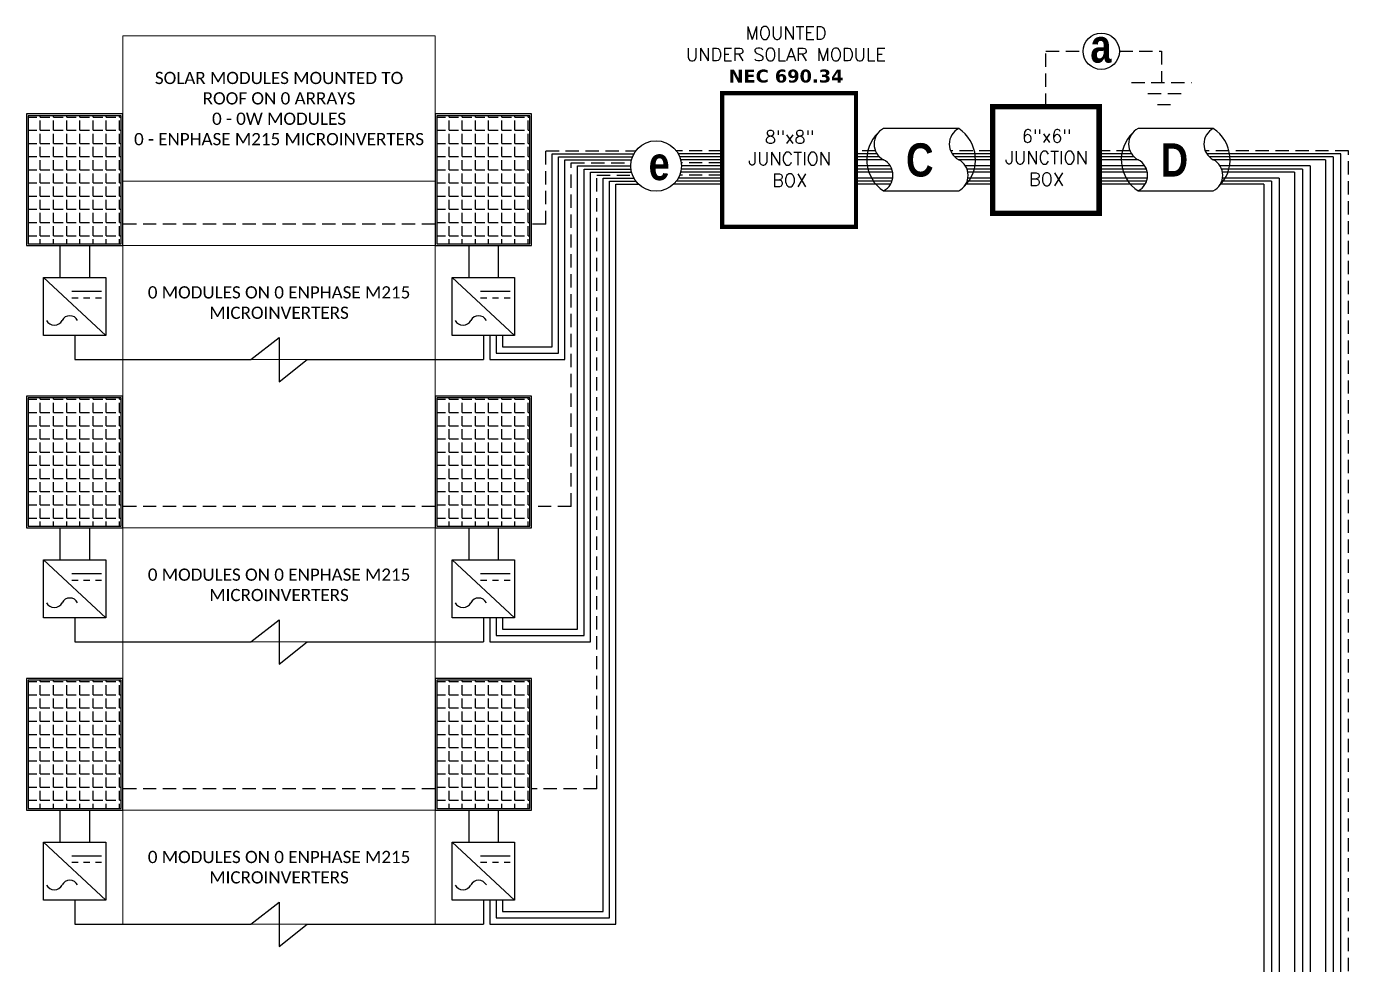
# Model space of a CAD drawing. Header units: feet. Extents: x 23351 to 24150, y 16086 to 16599.
# Drawn here: x 23776.6 to 24150, y 16334 to 16599 of the extents above; entities that cross this region are included whole.
import ezdxf

# ---------------------------------------------------------------- set-up
doc = ezdxf.new("R2010")
doc.units = ezdxf.units.FT
doc.header["$MEASUREMENT"] = 0
doc.linetypes.add('HIDDEN', pattern=[0.375, 0.25, -0.125])
doc.layers.add('TEXT', color=7, linetype='Continuous')
doc.layers.add('Z - TITLEBLOCK TXT', color=7, linetype='Continuous')
doc.styles.add('ONE LINE TXT', font='techb___.ttf')
doc.styles.get("Standard").update_dxf_attribs({"font": 'simplex.shx'})

# ---------------------------------------------------------------- blocks, each defined once
blk = doc.blocks.new('*T25')
at = {"layer": 'Defpoints', "color": 8, "linetype": 'ByBlock', "lineweight": 0, "transparency": 16777216}
for p, q in [((0, 0), (88.16, 0)), ((0, 0), (0, -250.97)), ((88.16, 0), (88.16, -250.97)), ((0, -41.08), (88.16, -41.08)), ((0, -59.24), (88.16, -59.24)), ((0, -91.46), (88.16, -91.46)), ((0, -138.99), (88.16, -138.99)), ((0, -171.21), (88.16, -171.21)), ((0, -218.74), (88.16, -218.74)), ((0, -250.97), (88.16, -250.97))]:
    blk.add_line(p, q, dxfattribs=at)
at = {"color": 0, "linetype": 'Continuous', "transparency": 16777216, "char_height": 3.4544, "width": 83.574, "attachment_point": 5}
for s, insert in [('{\\fCalibri|b0|i0|c0;SOLAR MODULES MOUNTED TO ROOF ON 0 ARRAYS^J0 - 0W MODULES^J0 - ENPHASE M215 MICROINVERTERS', (44.08, -20.54)), ('{\\fCalibri|b0|i0|c0;', (44.08, -50.16)), ('{\\fCalibri|b0|i0|c0;0 MODULES ON 0 ENPHASE M215 MICROINVERTERS', (44.08, -75.35)), ('{\\fCalibri|b0|i0|c0;', (44.08, -115.23)), ('{\\fCalibri|b0|i0|c0;0 MODULES ON 0 ENPHASE M215 MICROINVERTERS', (44.08, -155.1)), ('{\\fCalibri|b0|i0|c0;', (44.08, -194.98)), ('{\\fCalibri|b0|i0|c0;0 MODULES ON 0 ENPHASE M215 MICROINVERTERS', (44.08, -234.86))]:
    blk.add_mtext(s, dxfattribs=dict(at, insert=insert))
blk = doc.blocks.new('8x8box')
at = {"lineweight": 50, "const_width": 1.19}
blk.add_lwpolyline([(37.78, 0), (0, 0), (0, 37.78), (37.78, 37.78)], close=True, dxfattribs=at)
at = {"color": 1, "char_height": 3.6576, "attachment_point": 5}
for s, width, insert in [(' \\PMOUNTED \\PUNDER SOLAR MODULE\\P{\\fVerdana|b1|i0|c0|p34;NEC 690.34}', 73.0127, (18.01, 51.7)), ('8"x8"  JUNCTION BOX ', 0.4767, (19.03, 19.26))]:
    blk.add_mtext_dynamic_manual_height_columns(s, width=width, gutter_width=7.17, heights=[0], dxfattribs=dict(at, insert=insert))
blk = doc.blocks.new('6x6box')
at = {"lineweight": 50, "const_width": 1.53}
blk.add_lwpolyline([(30.1, 0), (0, 0), (0, 30.1), (30.1, 30.1)], close=True, dxfattribs=at)
at = {"color": 1, "insert": (15.24, 15.71), "char_height": 3.6576, "width": 0.4767, "attachment_point": 5}
blk.add_mtext('6"x6"  JUNCTION BOX  ', dxfattribs=at)

msp = doc.modelspace()

# ---------------------------------------------------------------- hatches: boundary and pattern name
at = {"linetype": 'Continuous'}
h = msp.add_hatch(dxfattribs=at)
h.set_pattern_fill('ANGLE', color=256, scale=13.54666)
h.set_pattern_definition([(0, (23840.1094, 4555.491), (0, 3.7253315), [2.709332, -1.0159995]), (90, (23840.1094, 4555.491), (-3.7253315, 2e-16), [2.709332, -1.0159995])])
h.paths.add_polyline_path([(23777.1, 16573.79), (23777.1, 16537.61), (23803.34, 16537.61), (23803.34, 16573.79)])
h = msp.add_hatch(dxfattribs=at)
h.set_pattern_fill('ANGLE', color=256, scale=13.54666)
h.set_pattern_definition([(0, (23955.5293, 4555.491), (0, 3.7253315), [2.709332, -1.0159995]), (90, (23955.5293, 4555.491), (-3.7253315, 2e-16), [2.709332, -1.0159995])])
h.paths.add_polyline_path([(23892.52, 16573.79), (23892.52, 16537.61), (23918.76, 16537.61), (23918.76, 16573.79)])
h = msp.add_hatch(dxfattribs=at)
h.set_pattern_fill('ANGLE', color=256, scale=13.54666)
h.set_pattern_definition([(0, (23840.1094, 4475.7377), (0, 3.7253315), [2.709332, -1.0159995]), (90, (23840.1094, 4475.7377), (-3.7253315, 2e-16), [2.709332, -1.0159995])])
h.paths.add_polyline_path([(23777.1, 16494.04), (23777.1, 16457.85), (23803.34, 16457.85), (23803.34, 16494.04)])
h = msp.add_hatch(dxfattribs=at)
h.set_pattern_fill('ANGLE', color=256, scale=13.54666)
h.set_pattern_definition([(0, (23955.5293, 4475.7377), (0, 3.7253315), [2.709332, -1.0159995]), (90, (23955.5293, 4475.7377), (-3.7253315, 2e-16), [2.709332, -1.0159995])])
h.paths.add_polyline_path([(23892.52, 16494.04), (23892.52, 16457.85), (23918.76, 16457.85), (23918.76, 16494.04)])
h = msp.add_hatch(dxfattribs=at)
h.set_pattern_fill('ANGLE', color=256, scale=13.54666)
h.set_pattern_definition([(0, (23840.1094, 4395.9846), (0, 3.7253315), [2.709332, -1.0159995]), (90, (23840.1094, 4395.9846), (-3.7253315, 2e-16), [2.709332, -1.0159995])])
h.paths.add_polyline_path([(23777.1, 16414.28), (23777.1, 16378.1), (23803.34, 16378.1), (23803.34, 16414.28)])
h = msp.add_hatch(dxfattribs=at)
h.set_pattern_fill('ANGLE', color=256, scale=13.54666)
h.set_pattern_definition([(0, (23955.5293, 4395.9846), (0, 3.7253315), [2.709332, -1.0159995]), (90, (23955.5293, 4395.9846), (-3.7253315, 2e-16), [2.709332, -1.0159995])])
h.paths.add_polyline_path([(23892.52, 16414.28), (23892.52, 16378.1), (23918.76, 16378.1), (23918.76, 16414.28)])

# ---------------------------------------------------------------- linework, layer by layer
at = {"color": 7, "linetype": 'Continuous'}
for p, q in [((24039.87, 16570.16), (24018.62, 16570.16)), ((24111.77, 16570.16), (24090.52, 16570.16)), ((24143.44, 16561.3), (24143.44, 16214.02)), ((24134.74, 16557.86), (24134.74, 16214.02)), ((24018.62, 16552.54), (24039.87, 16552.54)), ((24090.52, 16552.54), (24111.77, 16552.54)), ((24126.04, 16554.42), (24126.04, 16214.02)), ((23797.82, 16524.09), (23789.42, 16524.09)), ((23791.18, 16522.28), (23789.42, 16522.28)), ((23794.5, 16522.28), (23792.74, 16522.28)), ((23797.82, 16522.28), (23796.06, 16522.28)), ((23913.24, 16524.09), (23904.84, 16524.09)), ((23906.6, 16522.28), (23904.84, 16522.28)), ((23909.92, 16522.28), (23908.16, 16522.28)), ((23913.24, 16522.28), (23911.48, 16522.28)), ((23839.97, 16504.87), (23847.93, 16511.14)), ((23847.93, 16511.14), (23847.93, 16498.61)), ((23847.93, 16498.61), (23855.88, 16504.87)), ((23797.82, 16444.34), (23789.42, 16444.34)), ((23913.24, 16444.34), (23904.84, 16444.34)), ((23791.18, 16442.52), (23789.42, 16442.52)), ((23794.5, 16442.52), (23792.74, 16442.52)), ((23797.82, 16442.52), (23796.06, 16442.52)), ((23906.6, 16442.52), (23904.84, 16442.52)), ((23909.92, 16442.52), (23908.16, 16442.52)), ((23913.24, 16442.52), (23911.48, 16442.52)), ((23839.97, 16425.12), (23847.93, 16431.39)), ((23847.93, 16431.39), (23847.93, 16418.86)), ((23847.93, 16418.86), (23855.88, 16425.12)), ((23797.82, 16364.59), (23789.42, 16364.59)), ((23791.18, 16362.77), (23789.42, 16362.77)), ((23794.5, 16362.77), (23792.74, 16362.77)), ((23797.82, 16362.77), (23796.06, 16362.77)), ((23913.24, 16364.59), (23904.84, 16364.59)), ((23906.6, 16362.77), (23904.84, 16362.77)), ((23909.92, 16362.77), (23908.16, 16362.77)), ((23913.24, 16362.77), (23911.48, 16362.77)), ((23839.97, 16345.37), (23847.93, 16351.63)), ((23847.93, 16351.63), (23847.93, 16339.1)), ((23847.93, 16339.1), (23855.88, 16345.37))]:
    msp.add_line(p, q, dxfattribs=at)
at = {"color": 92, "linetype": 'HIDDEN', "ltscale": 15}
for p, q in [((23923.24, 16543.14), (23923.24, 16563.89)), ((23923.24, 16563.89), (23948.71, 16563.89)), ((23973.09, 16563.89), (23960.1, 16563.89)), ((24016.32, 16563.89), (24010.87, 16563.89)), ((24049.44, 16563.89), (24037.57, 16563.89)), ((24088.22, 16563.89), (24079.54, 16563.89)), ((24149.96, 16563.89), (24109.47, 16563.89)), ((24149.96, 16214.02), (24149.96, 16563.89)), ((23930.44, 16560.44), (23947.32, 16560.44)), ((23930.44, 16463.39), (23930.44, 16560.44)), ((23973.09, 16560.44), (23961.49, 16560.44)), ((23937.65, 16557), (23947.75, 16557)), ((23937.65, 16383.64), (23937.65, 16557)), ((23973.09, 16557), (23961.06, 16557)), ((23923.24, 16543.14), (23919.26, 16543.14)), ((23930.44, 16463.39), (23919.26, 16463.39)), ((23937.65, 16383.64), (23919.26, 16383.64))]:
    msp.add_line(p, q, dxfattribs=at)
at = {"color": 253, "linetype": 'Continuous'}
for p, q in [((23925.04, 16508.48), (23925.04, 16563.02)), ((23925.04, 16563.02), (23948.15, 16563.02)), ((23973.09, 16563.02), (23960.66, 16563.02)), ((24016.77, 16563.02), (24010.87, 16563.02)), ((24049.44, 16563.02), (24038.02, 16563.02)), ((24088.68, 16563.02), (24079.54, 16563.02)), ((24147.79, 16563.02), (24109.92, 16563.02)), ((24147.79, 16214.02), (24147.79, 16563.02)), ((23932.25, 16559.58), (23947.26, 16559.58)), ((23932.25, 16428.73), (23932.25, 16559.58)), ((23973.09, 16559.58), (23961.54, 16559.58)), ((24020.53, 16559.58), (24010.87, 16559.58)), ((24049.44, 16559.58), (24041.77, 16559.58)), ((24092.43, 16559.58), (24079.54, 16559.58)), ((24139.09, 16559.58), (24113.68, 16559.58)), ((24139.09, 16559.58), (24139.09, 16214.02)), ((23939.46, 16556.14), (23948.15, 16556.14)), ((23939.46, 16348.97), (23939.46, 16556.14)), ((23973.09, 16556.14), (23960.66, 16556.14)), ((24021.22, 16556.14), (24010.87, 16556.14)), ((24049.44, 16556.14), (24042.47, 16556.14)), ((24093.12, 16556.14), (24079.54, 16556.14)), ((24130.39, 16556.14), (24114.37, 16556.14)), ((24130.39, 16556.14), (24130.39, 16214.02)), ((23911.04, 16508.48), (23925.04, 16508.48)), ((23911.04, 16428.73), (23932.25, 16428.73)), ((23911.04, 16348.97), (23939.46, 16348.97))]:
    msp.add_line(p, q, dxfattribs=at)
at = {"color": 10, "linetype": 'Continuous'}
for p, q in [((23926.84, 16506.68), (23926.84, 16562.16)), ((23926.84, 16562.16), (23947.75, 16562.16)), ((23973.09, 16562.16), (23961.06, 16562.16)), ((24017.49, 16562.16), (24010.87, 16562.16)), ((24049.44, 16562.16), (24038.73, 16562.16)), ((24089.39, 16562.16), (24079.54, 16562.16)), ((24145.61, 16562.16), (24110.64, 16562.16)), ((24145.61, 16562.16), (24145.61, 16214.02)), ((23934.05, 16558.72), (23947.32, 16558.72)), ((23934.05, 16426.92), (23934.05, 16558.72)), ((23973.09, 16558.72), (23961.49, 16558.72)), ((24020.96, 16558.72), (24010.87, 16558.72)), ((24049.44, 16558.72), (24042.2, 16558.72)), ((24092.86, 16558.72), (24079.54, 16558.72)), ((24136.91, 16558.72), (24114.1, 16558.72)), ((24136.91, 16558.72), (24136.91, 16214.02)), ((23941.26, 16555.28), (23948.71, 16555.28)), ((23941.26, 16347.17), (23941.26, 16555.28)), ((23973.09, 16555.28), (23960.1, 16555.28)), ((24021, 16555.28), (24010.87, 16555.28)), ((24049.44, 16555.28), (24042.24, 16555.28)), ((24092.9, 16555.28), (24079.54, 16555.28)), ((24128.21, 16555.28), (24114.15, 16555.28)), ((24128.21, 16555.28), (24128.21, 16214.02)), ((23909.24, 16506.68), (23926.84, 16506.68)), ((23909.24, 16426.92), (23934.05, 16426.92)), ((23909.24, 16347.17), (23941.26, 16347.17))]:
    msp.add_line(p, q, dxfattribs=at)
at = {"linetype": 'Continuous'}
for p, q in [((23928.64, 16504.87), (23928.64, 16561.3)), ((23928.64, 16561.3), (23947.48, 16561.3)), ((23973.09, 16561.3), (23961.33, 16561.3)), ((24018.71, 16561.3), (24010.87, 16561.3)), ((24049.44, 16561.3), (24039.95, 16561.3)), ((24090.61, 16561.3), (24079.54, 16561.3)), ((24143.44, 16561.3), (24111.86, 16561.3)), ((23935.85, 16557.86), (23947.48, 16557.86)), ((23935.85, 16425.12), (23935.85, 16557.86)), ((23973.09, 16557.86), (23961.33, 16557.86)), ((24021.2, 16557.86), (24010.87, 16557.86)), ((24049.44, 16557.86), (24042.45, 16557.86)), ((24093.1, 16557.86), (24079.54, 16557.86)), ((24134.74, 16557.86), (24114.35, 16557.86)), ((23943.06, 16554.42), (23949.47, 16554.42)), ((23943.06, 16345.37), (23943.06, 16554.42)), ((23973.09, 16554.42), (23959.34, 16554.42)), ((24020.6, 16554.42), (24010.87, 16554.42)), ((24049.44, 16554.42), (24041.84, 16554.42)), ((24092.5, 16554.42), (24079.54, 16554.42)), ((24126.04, 16554.42), (24113.74, 16554.42)), ((23786.06, 16537.1), (23786.06, 16528.09)), ((23794.37, 16537.1), (23794.37, 16528.09)), ((23901.48, 16537.1), (23901.48, 16528.09)), ((23909.79, 16537.1), (23909.79, 16528.09)), ((23781.39, 16528.09), (23799.04, 16528.09)), ((23781.39, 16511.69), (23781.39, 16528.09)), ((23781.39, 16528.09), (23799.04, 16511.69)), ((23799.04, 16528.09), (23799.04, 16511.69)), ((23896.81, 16528.09), (23914.46, 16528.09)), ((23896.81, 16511.69), (23896.81, 16528.09)), ((23896.81, 16528.09), (23914.46, 16511.69)), ((23914.46, 16528.09), (23914.46, 16511.69)), ((23799.04, 16511.69), (23781.39, 16511.69)), ((23914.46, 16511.69), (23896.81, 16511.69)), ((23907.44, 16504.87), (23928.64, 16504.87)), ((23786.06, 16457.34), (23786.06, 16448.33)), ((23794.37, 16457.34), (23794.37, 16448.33)), ((23901.48, 16457.34), (23901.48, 16448.33)), ((23909.79, 16457.34), (23909.79, 16448.33)), ((23781.39, 16448.33), (23799.04, 16448.33)), ((23781.39, 16431.94), (23781.39, 16448.33)), ((23781.39, 16448.33), (23799.04, 16431.94)), ((23799.04, 16448.33), (23799.04, 16431.94)), ((23896.81, 16448.33), (23914.46, 16448.33)), ((23896.81, 16431.94), (23896.81, 16448.33)), ((23896.81, 16448.33), (23914.46, 16431.94)), ((23914.46, 16448.33), (23914.46, 16431.94)), ((23799.04, 16431.94), (23781.39, 16431.94)), ((23914.46, 16431.94), (23896.81, 16431.94)), ((23907.44, 16425.12), (23935.85, 16425.12)), ((23786.06, 16377.59), (23786.06, 16368.58)), ((23794.37, 16377.59), (23794.37, 16368.58)), ((23901.48, 16377.59), (23901.48, 16368.58)), ((23909.79, 16377.59), (23909.79, 16368.58)), ((23781.39, 16368.58), (23799.04, 16368.58)), ((23781.39, 16352.19), (23781.39, 16368.58)), ((23781.39, 16368.58), (23799.04, 16352.19)), ((23799.04, 16368.58), (23799.04, 16352.19)), ((23896.81, 16368.58), (23914.46, 16368.58)), ((23896.81, 16352.19), (23896.81, 16368.58)), ((23896.81, 16368.58), (23914.46, 16352.19)), ((23914.46, 16368.58), (23914.46, 16352.19)), ((23799.04, 16352.19), (23781.39, 16352.19)), ((23914.46, 16352.19), (23896.81, 16352.19)), ((23907.44, 16345.37), (23943.06, 16345.37))]:
    msp.add_line(p, q, dxfattribs=at)
at = {"linetype": 'Continuous', "flags": 128}
for points in [[(23776.59, 16574.3), (23776.59, 16537.1), (23803.85, 16537.1), (23803.85, 16574.3), (23776.59, 16574.3)], [(23892.01, 16574.3), (23892.01, 16537.1), (23919.26, 16537.1), (23919.26, 16574.3), (23892.01, 16574.3)], [(23790.22, 16511.69), (23790.22, 16504.87)], [(23905.64, 16511.69), (23905.64, 16504.87)], [(23907.44, 16511.69), (23907.44, 16504.87)], [(23790.22, 16504.87), (23839.97, 16504.87)], [(23855.88, 16504.87), (23905.64, 16504.87)], [(23776.59, 16494.54), (23776.59, 16457.34), (23803.85, 16457.34), (23803.85, 16494.54), (23776.59, 16494.54)], [(23892.01, 16494.54), (23892.01, 16457.34), (23919.26, 16457.34), (23919.26, 16494.54), (23892.01, 16494.54)], [(23790.22, 16431.94), (23790.22, 16425.12)], [(23905.64, 16431.94), (23905.64, 16425.12)], [(23907.44, 16431.94), (23907.44, 16425.12)], [(23790.22, 16425.12), (23839.97, 16425.12)], [(23855.88, 16425.12), (23905.64, 16425.12)], [(23776.59, 16414.79), (23776.59, 16377.59), (23803.85, 16377.59), (23803.85, 16414.79), (23776.59, 16414.79)], [(23892.01, 16414.79), (23892.01, 16377.59), (23919.26, 16377.59), (23919.26, 16414.79), (23892.01, 16414.79)], [(23790.22, 16352.19), (23790.22, 16345.37)], [(23905.64, 16352.19), (23905.64, 16345.37)], [(23907.44, 16352.19), (23907.44, 16345.37)], [(23790.22, 16345.37), (23839.97, 16345.37)], [(23855.88, 16345.37), (23905.64, 16345.37)]]:
    msp.add_lwpolyline(points, dxfattribs=at)
for points in [[(23777.1, 16573.79), (23777.1, 16537.61), (23803.34, 16537.61), (23803.34, 16573.79)], [(23892.52, 16573.79), (23892.52, 16537.61), (23918.76, 16537.61), (23918.76, 16573.79)], [(23777.1, 16494.04), (23777.1, 16457.85), (23803.34, 16457.85), (23803.34, 16494.04)], [(23892.52, 16494.04), (23892.52, 16457.85), (23918.76, 16457.85), (23918.76, 16494.04)], [(23777.1, 16414.28), (23777.1, 16378.1), (23803.34, 16378.1), (23803.34, 16414.28)], [(23892.52, 16414.28), (23892.52, 16378.1), (23918.76, 16378.1), (23918.76, 16414.28)]]:
    msp.add_lwpolyline(points, close=True, dxfattribs=at)
at = {"color": 92, "linetype": 'HIDDEN', "ltscale": 15, "flags": 128}
for points in [[(23892.01, 16543.14), (23803.85, 16543.14)], [(23892.01, 16463.39), (23803.85, 16463.39)], [(23892.01, 16383.64), (23803.85, 16383.64)]]:
    msp.add_lwpolyline(points, dxfattribs=at)
at = {"color": 10, "linetype": 'Continuous', "flags": 128}
for points in [[(23909.24, 16511.69), (23909.24, 16506.68)], [(23909.24, 16431.94), (23909.24, 16426.92)], [(23909.24, 16352.19), (23909.24, 16347.17)]]:
    msp.add_lwpolyline(points, dxfattribs=at)
at = {"color": 253, "linetype": 'Continuous', "flags": 128}
for points in [[(23911.04, 16511.69), (23911.04, 16508.48)], [(23911.04, 16431.94), (23911.04, 16428.73)], [(23911.04, 16352.19), (23911.04, 16348.97)]]:
    msp.add_lwpolyline(points, dxfattribs=at)
at = {"color": 7, "linetype": 'Continuous'}
for centre, radius in [((24080.14, 16591.97), 5.11), ((23954.4, 16559.58), 7.14)]:
    msp.add_circle(centre, radius, dxfattribs=at)
for centre, start, end in [((24024.47, 16561.35), 133.9732, 236.4265), ((24034.02, 16561.35), 313.9732, 56.4265), ((24096.37, 16561.35), 133.9732, 236.4265), ((24105.92, 16561.35), 313.9732, 56.4265)]:
    msp.add_arc(centre, 10.58, start, end, dxfattribs=at)
at = {"linetype": 'Continuous'}
for centre, radius, start, end in [((24020.93, 16565.76), 4.98, 117.6639, 242.3361), ((24042.18, 16565.76), 4.98, 117.6639, 242.3361), ((24092.83, 16565.76), 4.98, 117.6639, 242.3361), ((24114.08, 16565.76), 4.98, 117.6639, 242.3361), ((24016.31, 16556.94), 4.98, 297.6639, 62.3361), ((24037.55, 16556.94), 4.98, 297.6639, 62.3361), ((24088.21, 16556.94), 4.98, 297.6639, 62.3361), ((24109.46, 16556.94), 4.98, 297.6639, 62.3361), ((23784.46, 16517.1), 2.48, 207.6639, 332.3361), ((23788.85, 16514.8), 2.48, 27.6639, 152.3361), ((23899.88, 16517.1), 2.48, 207.6639, 332.3361), ((23904.27, 16514.8), 2.48, 27.6639, 152.3361), ((23784.46, 16437.35), 2.48, 207.6639, 332.3361), ((23788.85, 16435.05), 2.48, 27.6639, 152.3361), ((23899.88, 16437.35), 2.48, 207.6639, 332.3361), ((23904.27, 16435.05), 2.48, 27.6639, 152.3361), ((23788.85, 16355.3), 2.48, 27.6639, 152.3361), ((23904.27, 16355.3), 2.48, 27.6639, 152.3361), ((23784.46, 16357.6), 2.48, 207.6639, 332.3361), ((23899.88, 16357.6), 2.48, 207.6639, 332.3361)]:
    msp.add_arc(centre, radius, start, end, dxfattribs=at)
at = {"layer": 'TEXT', "color": 92, "linetype": 'HIDDEN', "ltscale": 15}
for p, q in [((24064.49, 16576.33), (24064.49, 16591.97)), ((24064.49, 16591.97), (24075.03, 16591.97)), ((24085.25, 16591.97), (24097.12, 16591.97)), ((24097.12, 16591.97), (24097.12, 16583.14))]:
    msp.add_line(p, q, dxfattribs=at)
at = {"layer": 'TEXT', "color": 92, "linetype": 'HIDDEN', "ltscale": 15, "flags": 128}
for points in [[(24088.64, 16583.14), (24105.6, 16583.14)], [(24102.66, 16579.99), (24091.58, 16579.99)], [(24099.72, 16576.85), (24094.52, 16576.85)]]:
    msp.add_lwpolyline(points, dxfattribs=at)

# ---------------------------------------------------------------- block references
at = {"color": 7}
for name, p in [('8x8box', (23973.09, 16542.39)), ('6x6box', (24049.44, 16546.23))]:
    msp.add_blockref(name, p, dxfattribs=at)
msp.add_blockref('*T25', (23803.85, 16596.33))

# ---------------------------------------------------------------- texts
at = {"color": 1, "linetype": 'Continuous', "char_height": 9.3833, "attachment_point": 1, "style": 'ONE LINE TXT'}
for s, insert in [('{\\W1;\\C256;e}', (23952.29, 16564.98)), ('{\\W1;\\C256;C}', (24024.99, 16565.98)), ('{\\W1;\\C256;D}', (24096.9, 16565.98))]:
    msp.add_mtext_dynamic_manual_height_columns(s, width=0.1385, gutter_width=2.13, heights=[0], dxfattribs=dict(at, insert=insert))
at = {"layer": 'Z - TITLEBLOCK TXT', "color": 1, "linetype": 'Continuous', "insert": (24077.04, 16598.16), "char_height": 9.3833, "attachment_point": 1, "style": 'ONE LINE TXT'}
msp.add_mtext_dynamic_manual_height_columns('{\\W1;\\C256;a}', width=0.1385, gutter_width=2.13, heights=[0], dxfattribs=at)

doc.saveas('drawing.dxf')
